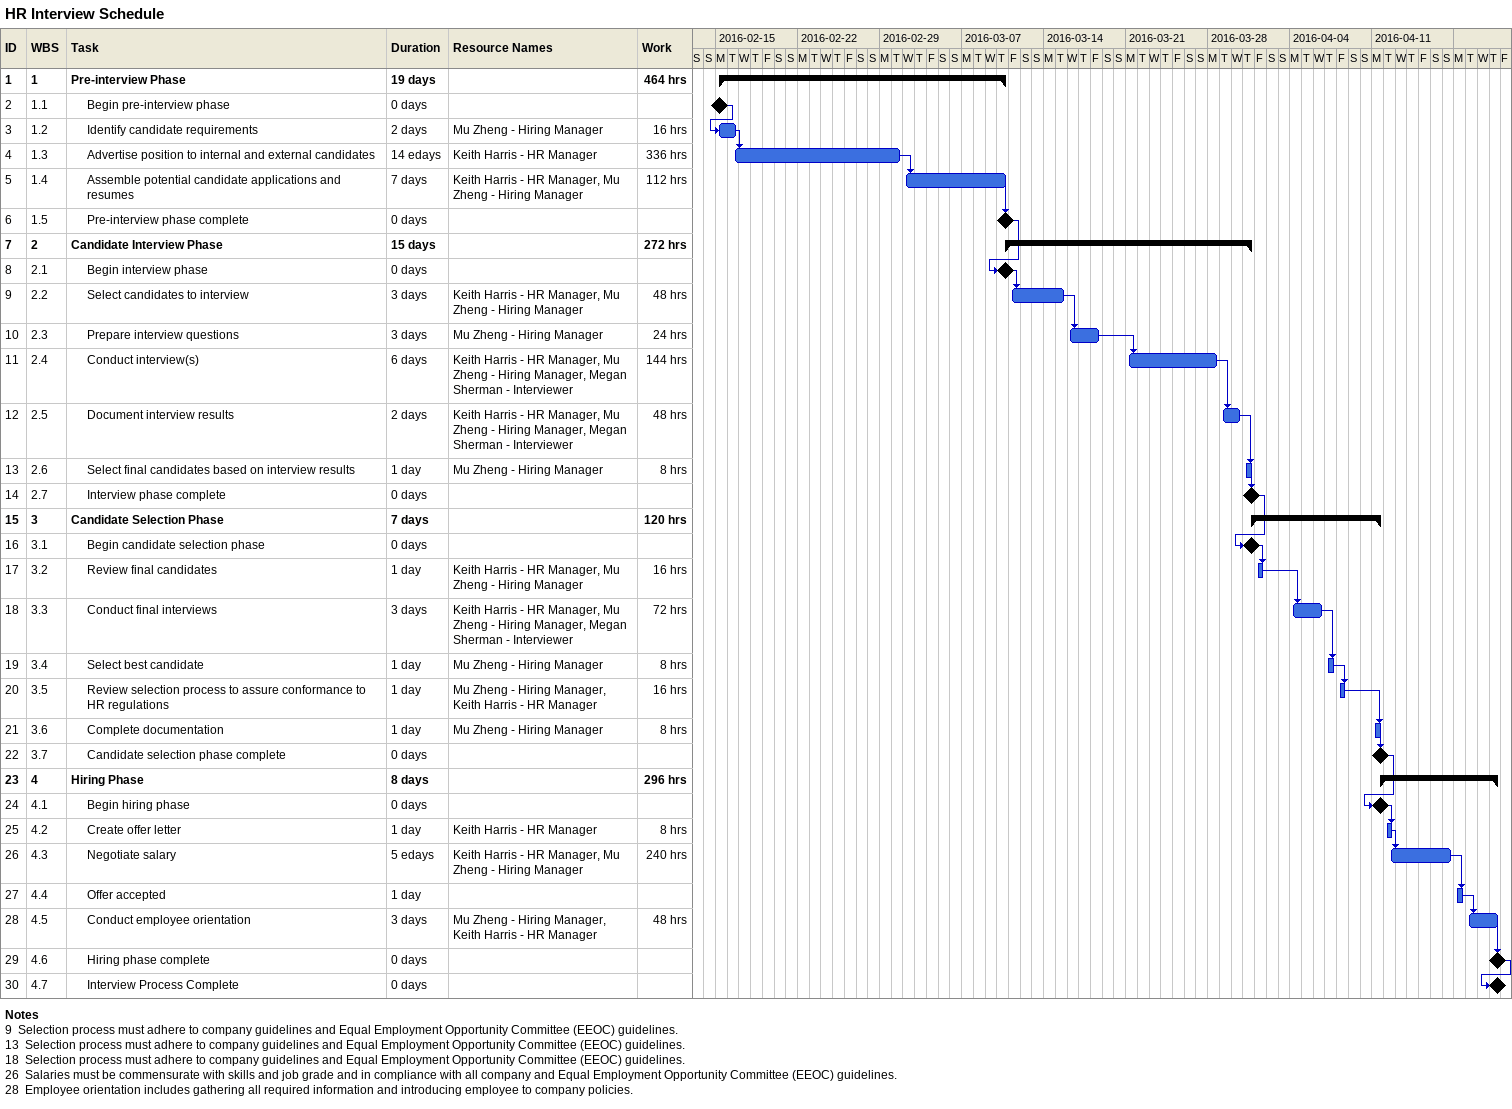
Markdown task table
HR Interview Schedule

| ID | WBS | Task | Duration | Start | Finish | Predecessors | Resources | Work (h) |
|---|---|---|---|---|---|---|---|---|
| 1 | 1 | **Pre-interview Phase** | 19d | 2016-02-15 | 2016-03-10 |  |  | 464 |
| 2 | 1.1 | Begin pre-interview phase | 0d | 2016-02-15 | 2016-02-15 |  |  |  |
| 3 | 1.2 | Identify candidate requirements | 2d | 2016-02-15 | 2016-02-16 | 2 | Mu Zheng - Hiring Manager | 16 |
| 4 | 1.3 | Advertise position to internal and external candidates | 14ed | 2016-02-16 | 2016-03-01 | 3 | Keith Harris - HR Manager | 336 |
| 5 | 1.4 | Assemble potential candidate applications and resumes | 7d | 2016-03-02 | 2016-03-10 | 4 | Keith Harris - HR Manager, Mu Zheng - Hiring Manager | 112 |
| 6 | 1.5 | Pre-interview phase complete | 0d | 2016-03-10 | 2016-03-10 | 5 |  |  |
| 7 | 2 | **Candidate Interview Phase** | 15d | 2016-03-10 | 2016-03-31 |  |  | 272 |
| 8 | 2.1 | Begin interview phase | 0d | 2016-03-10 | 2016-03-10 | 6 |  |  |
| 9 | 2.2 | Select candidates to interview | 3d | 2016-03-11 | 2016-03-15 | 8 | Keith Harris - HR Manager, Mu Zheng - Hiring Manager | 48 |
| 10 | 2.3 | Prepare interview questions | 3d | 2016-03-16 | 2016-03-18 | 9 | Mu Zheng - Hiring Manager | 24 |
| 11 | 2.4 | Conduct interview(s) | 6d | 2016-03-21 | 2016-03-28 | 10 | Keith Harris - HR Manager, Mu Zheng - Hiring Manager, Megan Sherman - Interviewer | 144 |
| 12 | 2.5 | Document interview results | 2d | 2016-03-29 | 2016-03-30 | 11 | Keith Harris - HR Manager, Mu Zheng - Hiring Manager, Megan Sherman - Interviewer | 48 |
| 13 | 2.6 | Select final candidates based on interview results | 1d | 2016-03-31 | 2016-03-31 | 12 | Mu Zheng - Hiring Manager | 8 |
| 14 | 2.7 | Interview phase complete | 0d | 2016-03-31 | 2016-03-31 | 13 |  |  |
| 15 | 3 | **Candidate Selection Phase** | 7d | 2016-03-31 | 2016-04-11 |  |  | 120 |
| 16 | 3.1 | Begin candidate selection phase | 0d | 2016-03-31 | 2016-03-31 | 14 |  |  |
| 17 | 3.2 | Review final candidates | 1d | 2016-04-01 | 2016-04-01 | 16 | Keith Harris - HR Manager, Mu Zheng - Hiring Manager | 16 |
| 18 | 3.3 | Conduct final interviews | 3d | 2016-04-04 | 2016-04-06 | 17 | Keith Harris - HR Manager, Mu Zheng - Hiring Manager, Megan Sherman - Interviewer | 72 |
| 19 | 3.4 | Select best candidate | 1d | 2016-04-07 | 2016-04-07 | 18 | Mu Zheng - Hiring Manager | 8 |
| 20 | 3.5 | Review selection process to assure conformance to HR regulations | 1d | 2016-04-08 | 2016-04-08 | 19 | Mu Zheng - Hiring Manager, Keith Harris - HR Manager | 16 |
| 21 | 3.6 | Complete documentation | 1d | 2016-04-11 | 2016-04-11 | 20 | Mu Zheng - Hiring Manager | 8 |
| 22 | 3.7 | Candidate selection phase complete | 0d | 2016-04-11 | 2016-04-11 | 21 |  |  |
| 23 | 4 | **Hiring Phase** | 8d | 2016-04-11 | 2016-04-21 |  |  | 296 |
| 24 | 4.1 | Begin hiring phase | 0d | 2016-04-11 | 2016-04-11 | 22 |  |  |
| 25 | 4.2 | Create offer letter | 1d | 2016-04-12 | 2016-04-12 | 24 | Keith Harris - HR Manager | 8 |
| 26 | 4.3 | Negotiate salary | 5ed | 2016-04-12 | 2016-04-17 | 25 | Keith Harris - HR Manager, Mu Zheng - Hiring Manager | 240 |
| 27 | 4.4 | Offer accepted | 1d | 2016-04-18 | 2016-04-18 | 26 |  |  |
| 28 | 4.5 | Conduct employee orientation | 3d | 2016-04-19 | 2016-04-21 | 27 | Mu Zheng - Hiring Manager, Keith Harris - HR Manager | 48 |
| 29 | 4.6 | Hiring phase complete | 0d | 2016-04-21 | 2016-04-21 | 28 |  |  |
| 30 | 4.7 | Interview Process Complete | 0d | 2016-04-21 | 2016-04-21 | 29 |  |  |

Notes
- 9: Selection process must adhere to company guidelines and Equal Employment Opportunity Committee (EEOC) guidelines.
- 13: Selection process must adhere to company guidelines and Equal Employment Opportunity Committee (EEOC) guidelines.
- 18: Selection process must adhere to company guidelines and Equal Employment Opportunity Committee (EEOC) guidelines.
- 26: Salaries must be commensurate with skills and job grade and in compliance with all company and Equal Employment Opportunity Committee (EEOC) guidelines.
- 28: Employee orientation includes gathering all required information and introducing employee to company policies.
